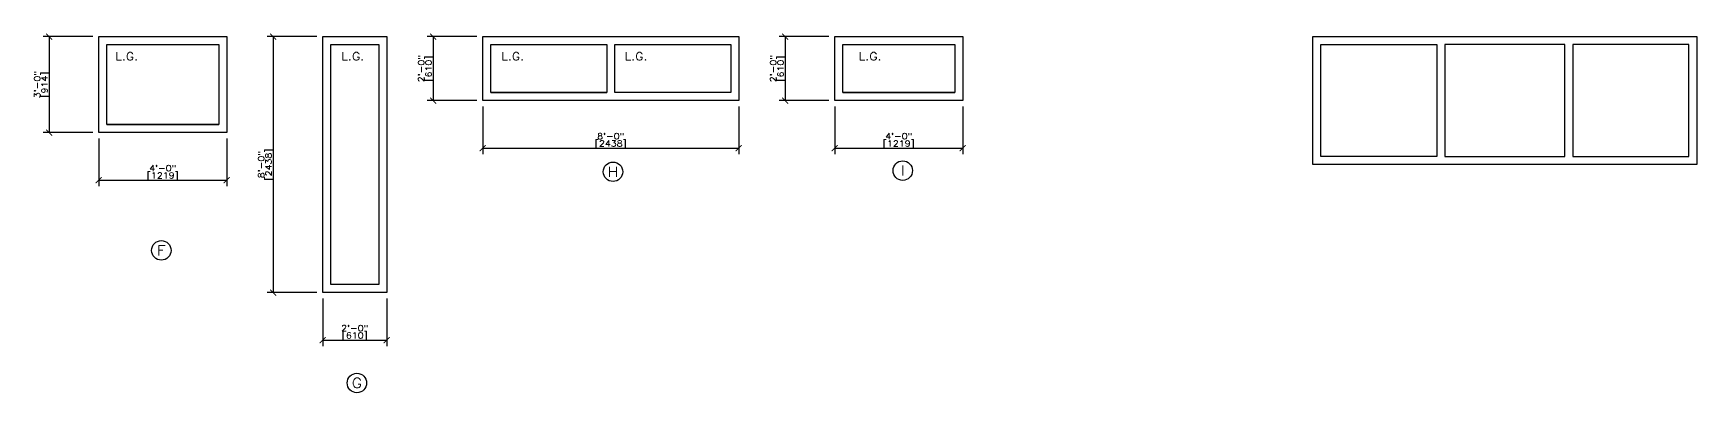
# Model space of a CAD drawing. Header units: inches. Extents: x -36 to 1350, y -371 to 143.
# Drawn here: x 726 to 1350, y -371 to -237 of the extents above; entities that cross this region are included whole.
import ezdxf
from ezdxf.enums import TextEntityAlignment as Align

# ---------------------------------------------------------------- set-up
doc = ezdxf.new("R2010")
doc.units = ezdxf.units.IN
doc.header["$MEASUREMENT"] = 0
doc.layers.get('0').update_dxf_attribs({"linetype": 'CONTINUOUS'})
doc.layers.get('DEFPOINTS').update_dxf_attribs({"linetype": 'CONTINUOUS'})
for name, color, linetype in [('Arch_Detail_Annot', 5, 'CONTINUOUS'), ('Arch_Detail_Text', 5, 'CONTINUOUS'), ('Arch_Detail_Window', 140, 'CONTINUOUS')]:
    doc.layers.add(name, color=color, linetype=linetype)
doc.styles.add('ROMANS-115', font='romans.shx', dxfattribs={"width": 1.15})
doc.styles.add('ROMANS-80', font='romans.shx', dxfattribs={"width": 0.8})
doc.dimstyles.new('ROMANS-24', dxfattribs={"dimtxt": 2.25, "dimasz": 2.25, "dimexe": 2.25, "dimexo": 2.25, "dimgap": 0.03125, "dimtad": 1, "dimdec": 6, "dimlfac": -192, "dimzin": 1, "dimdsep": 46, "dimlunit": 4, "dimtxsty": 'ROMANS-115', "dimblk": 'ARCHTICK', "dimcen": 2.25, "dimclrd": 256, "dimclre": 256, "dimclrt": 256, "dimadec": 0, "dimazin": 0, "dimtfac": 1, "dimtdec": 6, "dimtofl": 0, "dimtmove": 2, "dimatfit": 0, "dimfxl": 1, "dimfrac": 2, "dimtolj": 1, "dimtzin": 0, "dimarcsym": 0})

# ---------------------------------------------------------------- blocks, each defined once
blk = doc.blocks.new('_ArchTick')
at = {"color": 0, "linetype": 'ByBlock', "const_width": 0.15}
blk.add_lwpolyline([(-0.5, -0.5), (0.5, 0.5)], dxfattribs=at)
blk = doc.blocks.new('*D9')
at = {"layer": 'Arch_Detail_Text', "lineweight": -2, "transparency": 16777216}
for p, q in [((750.78, -276.07), (750.78, -293.9)), ((798.78, -276.07), (798.78, -293.9)), ((750.78, -291.65), (798.78, -291.65))]:
    blk.add_line(p, q, dxfattribs=at)
at = {"layer": 'DEFPOINTS', "color": 0, "transparency": 16777216}
for p in [(750.78, -273.82), (798.78, -273.82), (798.78, -291.65)]:
    blk.add_point(p, dxfattribs=at)
at = {"layer": 'Arch_Detail_Text', "lineweight": -2, "transparency": 16777216, "xscale": 2.25, "yscale": 2.25, "zscale": 2.25, "rotation": 180}
blk.add_blockref('_ArchTick', (750.78, -291.65), dxfattribs=at)
at = {"layer": 'Arch_Detail_Text', "lineweight": -2, "transparency": 16777216, "xscale": 2.25, "yscale": 2.25, "zscale": 2.25}
blk.add_blockref('_ArchTick', (798.78, -291.65), dxfattribs=at)
at = {"layer": 'Arch_Detail_Text', "transparency": 16777216, "char_height": 2.25, "attachment_point": 5, "style": 'ROMANS-115'}
for s, insert in [('\\A1;4\'-0"', (774.78, -287.17)), ('\\A1;[1219]', (774.78, -290.28))]:
    blk.add_mtext(s, dxfattribs=dict(at, insert=insert))
blk = doc.blocks.new('*D10')
at = {"layer": 'Arch_Detail_Text', "lineweight": -2, "transparency": 16777216}
for p, q in [((748.53, -237.82), (729.93, -237.82)), ((732.18, -237.82), (732.18, -273.82)), ((748.53, -273.82), (729.93, -273.82))]:
    blk.add_line(p, q, dxfattribs=at)
at = {"layer": 'DEFPOINTS', "color": 0, "transparency": 16777216}
for p in [(750.78, -237.82), (732.18, -273.82), (750.78, -273.82)]:
    blk.add_point(p, dxfattribs=at)
at = {"layer": 'Arch_Detail_Text', "lineweight": -2, "transparency": 16777216, "xscale": 2.25, "yscale": 2.25, "zscale": 2.25}
for p, rotation in [((732.18, -237.82), 90), ((732.18, -273.82), 270)]:
    blk.add_blockref('_ArchTick', p, dxfattribs=dict(at, rotation=rotation))
at = {"layer": 'Arch_Detail_Text', "transparency": 16777216, "char_height": 2.25, "attachment_point": 5, "rotation": 90, "style": 'ROMANS-115'}
for s, insert in [('\\A1;3\'-0"', (727.69, -255.82)), ('\\A1;[914]', (730.81, -255.82))]:
    blk.add_mtext(s, dxfattribs=dict(at, insert=insert))
blk = doc.blocks.new('*D11')
at = {"layer": 'Arch_Detail_Text', "lineweight": -2, "transparency": 16777216}
for p, q in [((834.78, -336.07), (834.78, -353.9)), ((858.78, -336.07), (858.78, -353.9)), ((834.78, -351.65), (858.78, -351.65))]:
    blk.add_line(p, q, dxfattribs=at)
at = {"layer": 'DEFPOINTS', "color": 0, "transparency": 16777216}
for p in [(834.78, -333.82), (858.78, -333.82), (858.78, -351.65)]:
    blk.add_point(p, dxfattribs=at)
at = {"layer": 'Arch_Detail_Text', "lineweight": -2, "transparency": 16777216, "xscale": 2.25, "yscale": 2.25, "zscale": 2.25, "rotation": 180}
blk.add_blockref('_ArchTick', (834.78, -351.65), dxfattribs=at)
at = {"layer": 'Arch_Detail_Text', "lineweight": -2, "transparency": 16777216, "xscale": 2.25, "yscale": 2.25, "zscale": 2.25}
blk.add_blockref('_ArchTick', (858.78, -351.65), dxfattribs=at)
at = {"layer": 'Arch_Detail_Text', "transparency": 16777216, "char_height": 2.25, "attachment_point": 5, "style": 'ROMANS-115'}
for s, insert in [('\\A1;2\'-0"', (846.78, -347.17)), ('\\A1;[610]', (846.78, -350.28))]:
    blk.add_mtext(s, dxfattribs=dict(at, insert=insert))
blk = doc.blocks.new('*D12')
at = {"layer": 'Arch_Detail_Text', "lineweight": -2, "transparency": 16777216}
for p, q in [((832.53, -237.82), (813.93, -237.82)), ((816.18, -237.82), (816.18, -333.82)), ((832.53, -333.82), (813.93, -333.82))]:
    blk.add_line(p, q, dxfattribs=at)
at = {"layer": 'DEFPOINTS', "color": 0, "transparency": 16777216}
for p in [(834.78, -237.82), (816.18, -333.82), (834.78, -333.82)]:
    blk.add_point(p, dxfattribs=at)
at = {"layer": 'Arch_Detail_Text', "lineweight": -2, "transparency": 16777216, "xscale": 2.25, "yscale": 2.25, "zscale": 2.25}
for p, rotation in [((816.18, -237.82), 90), ((816.18, -333.82), 270)]:
    blk.add_blockref('_ArchTick', p, dxfattribs=dict(at, rotation=rotation))
at = {"layer": 'Arch_Detail_Text', "transparency": 16777216, "char_height": 2.25, "attachment_point": 5, "rotation": 90, "style": 'ROMANS-115'}
for s, insert in [('\\A1;[2438]', (814.81, -285.82)), ('\\A1;8\'-0"', (811.69, -285.82))]:
    blk.add_mtext(s, dxfattribs=dict(at, insert=insert))
blk = doc.blocks.new('*D13')
at = {"layer": 'Arch_Detail_Text', "lineweight": -2, "transparency": 16777216}
for p, q in [((894.78, -264.07), (894.78, -281.9)), ((990.78, -264.07), (990.78, -281.9)), ((894.78, -279.65), (990.78, -279.65))]:
    blk.add_line(p, q, dxfattribs=at)
at = {"layer": 'DEFPOINTS', "color": 0, "transparency": 16777216}
for p in [(894.78, -261.82), (990.78, -261.82), (990.78, -279.65)]:
    blk.add_point(p, dxfattribs=at)
at = {"layer": 'Arch_Detail_Text', "lineweight": -2, "transparency": 16777216, "xscale": 2.25, "yscale": 2.25, "zscale": 2.25, "rotation": 180}
blk.add_blockref('_ArchTick', (894.78, -279.65), dxfattribs=at)
at = {"layer": 'Arch_Detail_Text', "lineweight": -2, "transparency": 16777216, "xscale": 2.25, "yscale": 2.25, "zscale": 2.25}
blk.add_blockref('_ArchTick', (990.78, -279.65), dxfattribs=at)
at = {"layer": 'Arch_Detail_Text', "transparency": 16777216, "char_height": 2.25, "attachment_point": 5, "style": 'ROMANS-115'}
for s, insert in [('\\A1;8\'-0"', (942.78, -275.17)), ('\\A1;[2438]', (942.78, -278.28))]:
    blk.add_mtext(s, dxfattribs=dict(at, insert=insert))
blk = doc.blocks.new('*D14')
at = {"layer": 'Arch_Detail_Text', "lineweight": -2, "transparency": 16777216}
for p, q in [((892.53, -237.82), (873.93, -237.82)), ((876.18, -237.82), (876.18, -261.82)), ((892.53, -261.82), (873.93, -261.82))]:
    blk.add_line(p, q, dxfattribs=at)
at = {"layer": 'DEFPOINTS', "color": 0, "transparency": 16777216}
for p in [(894.78, -237.82), (876.18, -261.82), (894.78, -261.82)]:
    blk.add_point(p, dxfattribs=at)
at = {"layer": 'Arch_Detail_Text', "lineweight": -2, "transparency": 16777216, "xscale": 2.25, "yscale": 2.25, "zscale": 2.25}
for p, rotation in [((876.18, -237.82), 90), ((876.18, -261.82), 270)]:
    blk.add_blockref('_ArchTick', p, dxfattribs=dict(at, rotation=rotation))
at = {"layer": 'Arch_Detail_Text', "transparency": 16777216, "char_height": 2.25, "attachment_point": 5, "rotation": 90, "style": 'ROMANS-115'}
for s, insert in [('\\A1;2\'-0"', (871.69, -249.82)), ('\\A1;[610]', (874.81, -249.82))]:
    blk.add_mtext(s, dxfattribs=dict(at, insert=insert))
blk = doc.blocks.new('*D15')
at = {"layer": 'Arch_Detail_Text', "lineweight": -2, "transparency": 16777216}
for p, q in [((1026.78, -264.07), (1026.78, -281.9)), ((1074.78, -264.07), (1074.78, -281.9)), ((1026.78, -279.65), (1074.78, -279.65))]:
    blk.add_line(p, q, dxfattribs=at)
at = {"layer": 'DEFPOINTS', "color": 0, "transparency": 16777216}
for p in [(1026.78, -261.82), (1074.78, -261.82), (1074.78, -279.65)]:
    blk.add_point(p, dxfattribs=at)
at = {"layer": 'Arch_Detail_Text', "lineweight": -2, "transparency": 16777216, "xscale": 2.25, "yscale": 2.25, "zscale": 2.25, "rotation": 180}
blk.add_blockref('_ArchTick', (1026.78, -279.65), dxfattribs=at)
at = {"layer": 'Arch_Detail_Text', "lineweight": -2, "transparency": 16777216, "xscale": 2.25, "yscale": 2.25, "zscale": 2.25}
blk.add_blockref('_ArchTick', (1074.78, -279.65), dxfattribs=at)
at = {"layer": 'Arch_Detail_Text', "transparency": 16777216, "char_height": 2.25, "attachment_point": 5, "style": 'ROMANS-115'}
for s, insert in [('\\A1;4\'-0"', (1050.78, -275.17)), ('\\A1;[1219]', (1050.78, -278.28))]:
    blk.add_mtext(s, dxfattribs=dict(at, insert=insert))
blk = doc.blocks.new('*D16')
at = {"layer": 'Arch_Detail_Text', "lineweight": -2, "transparency": 16777216}
for p, q in [((1024.53, -237.82), (1005.93, -237.82)), ((1008.18, -237.82), (1008.18, -261.82)), ((1024.53, -261.82), (1005.93, -261.82))]:
    blk.add_line(p, q, dxfattribs=at)
at = {"layer": 'DEFPOINTS', "color": 0, "transparency": 16777216}
for p in [(1026.78, -237.82), (1008.18, -261.82), (1026.78, -261.82)]:
    blk.add_point(p, dxfattribs=at)
at = {"layer": 'Arch_Detail_Text', "lineweight": -2, "transparency": 16777216, "xscale": 2.25, "yscale": 2.25, "zscale": 2.25}
for p, rotation in [((1008.18, -237.82), 90), ((1008.18, -261.82), 270)]:
    blk.add_blockref('_ArchTick', p, dxfattribs=dict(at, rotation=rotation))
at = {"layer": 'Arch_Detail_Text', "transparency": 16777216, "char_height": 2.25, "attachment_point": 5, "rotation": 90, "style": 'ROMANS-115'}
for s, insert in [('\\A1;2\'-0"', (1003.69, -249.82)), ('\\A1;[610]', (1006.81, -249.82))]:
    blk.add_mtext(s, dxfattribs=dict(at, insert=insert))
blk = doc.blocks.new('Window')
blk.add_circle((0.436, 0.359), 0.0609)
at = {"style": 'ROMANS-80', "width": 1.15}
blk.add_attdef('WINDOW', text='', height=0.0625, dxfattribs=at).set_placement((0.436, 0.359), align=Align.MIDDLE)

msp = doc.modelspace()

# ---------------------------------------------------------------- linework, layer by layer
at = {"layer": 'Arch_Detail_Window'}
for p, q in [((897.77820592, -258.8197762), (941.27820592, -258.8197762)), ((1029.77820592, -258.8197762), (1071.77820592, -258.8197762)), ((753.77820592, -270.8197762), (795.77820592, -270.8197762))]:
    msp.add_line(p, q, dxfattribs=at)
for points in [[(750.77820592, -273.8197762), (750.77820592, -237.8197762), (798.77820592, -237.8197762), (798.77820592, -273.8197762)], [(753.77820592, -270.8197762), (753.77820592, -240.8197762), (795.77820592, -240.8197762), (795.77820592, -270.8197762)], [(834.77820592, -237.8197762), (858.77820592, -237.8197762), (858.77820592, -333.8197762), (834.77820592, -333.8197762)], [(837.77820592, -240.8197762), (855.77820592, -240.8197762), (855.77820592, -330.8197762), (837.77820592, -330.8197762)], [(894.77820592, -261.8197762), (894.77820592, -237.8197762), (990.77820592, -237.8197762), (990.77820592, -261.8197762)], [(897.77820592, -258.8197762), (897.77820592, -240.8197762), (941.27820592, -240.8197762), (941.27820592, -258.8197762)], [(944.27820592, -258.8197762), (944.27820592, -240.8197762), (987.77820592, -240.8197762), (987.77820592, -258.8197762)], [(1074.77820592, -261.8197762), (1026.77820592, -261.8197762), (1026.77820592, -237.8197762), (1074.77820592, -237.8197762), (1074.77820592, -261.8197762)], [(1029.77820592, -258.8197762), (1029.77820592, -240.8197762), (1071.77820592, -240.8197762), (1071.77820592, -258.8197762)], [(1206.00968494, -285.8197762), (1206.00968494, -237.8197762), (1350.00968494, -237.8197762), (1350.00968494, -285.8197762)], [(1209.00968494, -282.8197762), (1209.00968494, -240.8197762), (1252.50968494, -240.8197762), (1252.50968494, -282.8197762)], [(1300.50968494, -282.8197762), (1300.50968494, -240.8197762), (1255.50968494, -240.8197762), (1255.50968494, -282.8197762)], [(1347.00968494, -282.8197762), (1347.00968494, -240.8197762), (1303.50968494, -240.8197762), (1303.50968494, -282.8197762)]]:
    msp.add_lwpolyline(points, close=True, dxfattribs=at)

# ---------------------------------------------------------------- block references
at = {"layer": 'Arch_Detail_Annot', "xscale": 59.99999979864057, "yscale": 59.99999979864057, "zscale": 59.99999979864057}
for p, values in [((917.45856085, -310.04688507), {'WINDOW': 'H'}), ((1026.11404517, -309.61980266), {'WINDOW': 'I'}), ((748.08146072, -339.53409287), {'WINDOW': 'F'}), ((821.41056926, -389.26152376), {'WINDOW': 'G'})]:
    msp.add_blockref('Window', p, dxfattribs=at).add_auto_attribs(values)

# ---------------------------------------------------------------- texts
at = {"layer": 'Arch_Detail_Annot', "style": 'ROMANS-115', "width": 1.15}
for p in [(756.94690952, -246.70744544), (841.73446976, -246.70744544), (901.67829629, -246.70744544), (947.93416651, -246.70744544), (1035.72591479, -246.70744544)]:
    msp.add_text('L.G.', height=2.99999999, dxfattribs=at).set_placement(p)

# ---------------------------------------------------------------- dimensions: what is measured, and where the dimension line sits
at = {"layer": 'Arch_Detail_Text'}
for base, p1, p2, picture, middle in [((732.177206814, -273.8197761966), (750.7782059195, -237.8197761966), (750.7782059195, -273.8197761966), '*D10', (729.0611353854, -255.8197761966)), ((816.177206814, -333.8197761966), (834.7782059195, -237.8197761966), (834.7782059195, -333.8197761966), '*D12', (813.0611353854, -285.8197761966)), ((876.177206814, -261.8197761966), (894.7782059195, -237.8197761966), (894.7782059195, -261.8197761966), '*D14', (873.0611353854, -249.8197761966)), ((1008.177206814, -261.8197761966), (1026.7782059194, -237.8197761966), (1026.7782059194, -261.8197761966), '*D16', (1005.0611353854, -249.8197761966))]:
    dim = msp.add_linear_dim(base=base, p1=p1, p2=p2, angle=90, dimstyle='ROMANS-24', override={"dimpost": '\\X'}, dxfattribs=at)
    dim.commit()
    dim.dimension.update_dxf_attribs({"geometry": picture, "text_midpoint": middle})
for base, p1, p2, picture, middle in [((990.7782059194, -279.6533652517), (894.7782059195, -261.8197761966), (990.7782059194, -261.8197761966), '*D13', (942.7782059195, -276.5372938231)), ((1074.7782059194, -279.6533652517), (1026.7782059194, -261.8197761966), (1074.7782059194, -261.8197761966), '*D15', (1050.7782059194, -276.5372938231)), ((798.7782059195, -291.6533652517), (750.7782059195, -273.8197761966), (798.7782059195, -273.8197761966), '*D9', (774.7782059195, -288.5372938231)), ((858.7782059195, -351.6533652517), (834.7782059195, -333.8197761966), (858.7782059195, -333.8197761966), '*D11', (846.7782059195, -348.5372938231))]:
    dim = msp.add_linear_dim(base=base, p1=p1, p2=p2, dimstyle='ROMANS-24', override={"dimpost": '\\X'}, dxfattribs=at)
    dim.commit()
    dim.dimension.update_dxf_attribs({"geometry": picture, "text_midpoint": middle})

doc.saveas('drawing.dxf')
